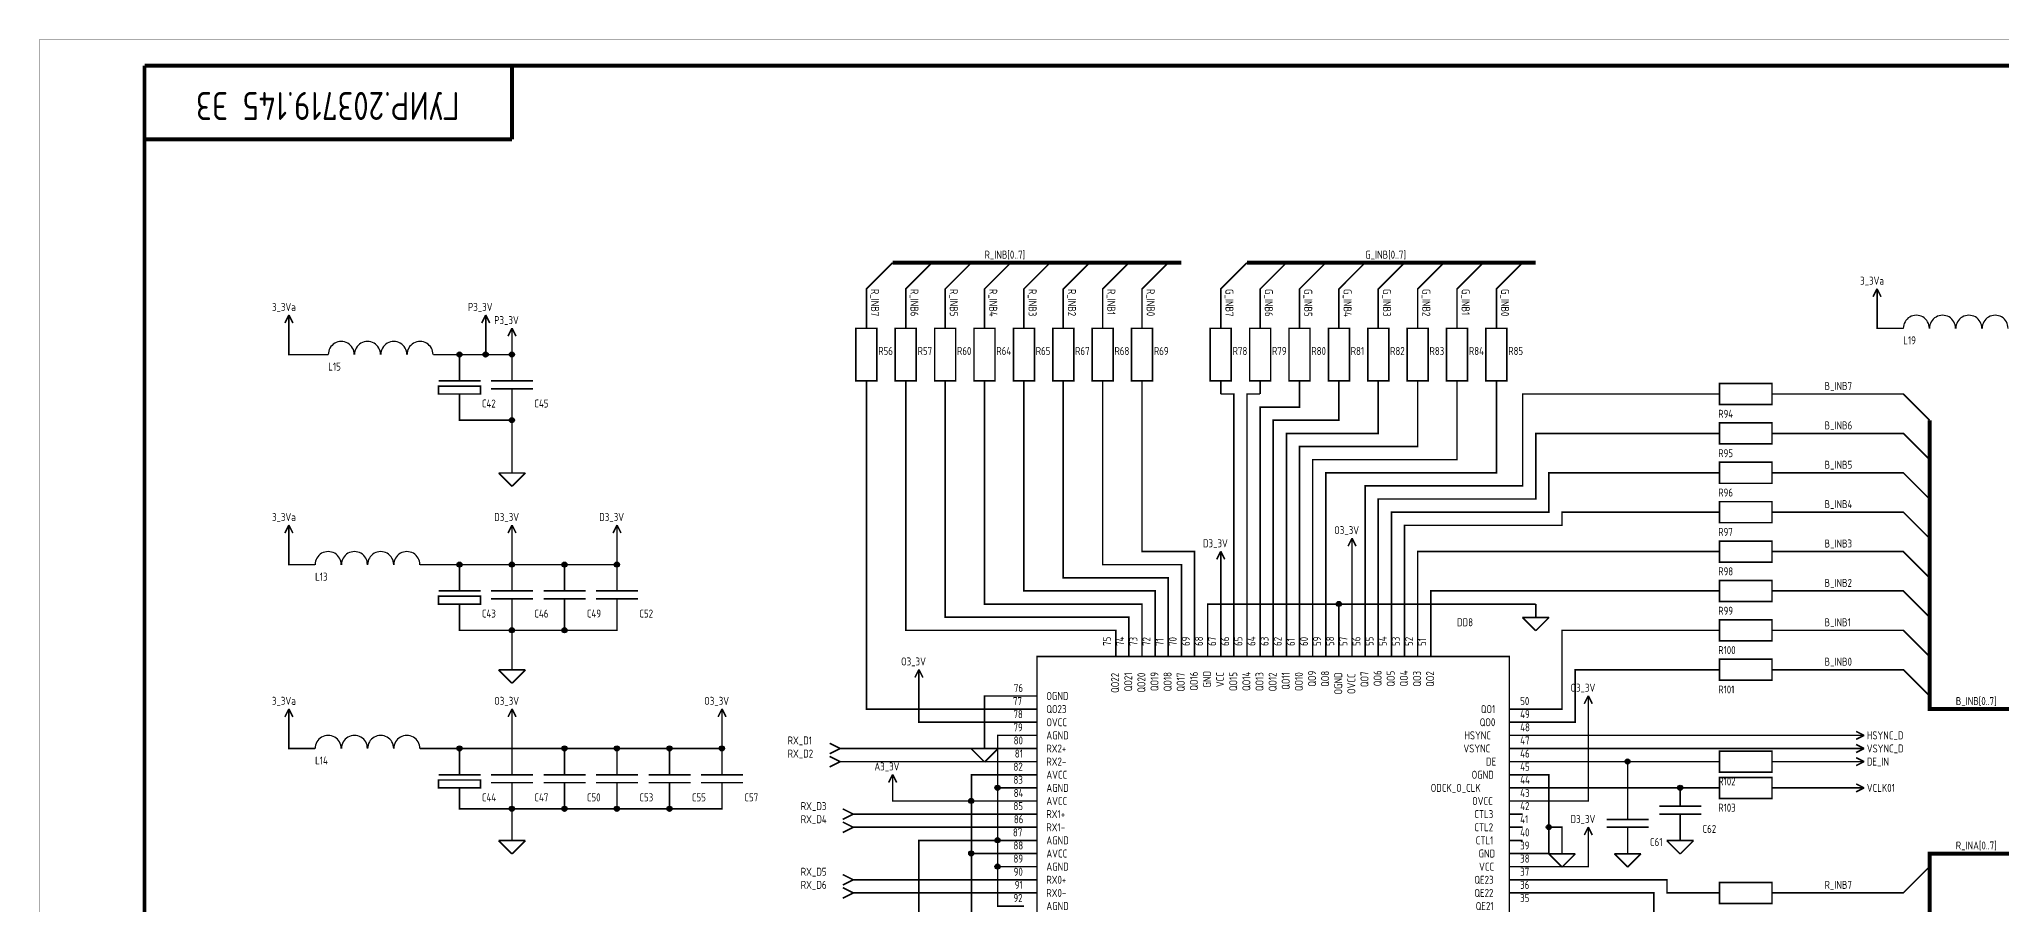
# Model space of a CAD drawing. Header units: millimetres. Extents: x 0 to 594, y 0 to 420.
# Drawn here: x 0 to 373.8, y 255.3 to 420 of the extents above; entities that cross this region are included whole.
import ezdxf

# ---------------------------------------------------------------- set-up
doc = ezdxf.new("R2010")
doc.units = ezdxf.units.MM
doc.layers.add('Sheet', color=7, linetype='Continuous')
doc.styles.get("Standard").update_dxf_attribs({"font": 'gost.TTF', "oblique": 15})

msp = doc.modelspace()

# ---------------------------------------------------------------- linework, layer by layer
at = {"layer": 'Sheet'}
for points, const_width in [([(0, 420), (593.96, 420), (593.96, 0.04), (0, 0.04), (0, 420)], 0.0991), ([(20, 415), (589, 415)], 0.749), ([(20, 415), (20, 5)], 0.749), ([(90, 401), (90, 415)], 0.749), ([(20, 401), (90, 401)], 0.749), ([(157.5, 367.5), (157.5, 372.5), (160, 375), (162.5, 377.5)], 0.3), ([(162.5, 377.5), (217.5, 377.5)], 0.749), ([(165, 367.5), (165, 372.5), (167.5, 375), (170, 377.5)], 0.3), ([(172.5, 367.5), (172.5, 372.5), (175, 375), (177.5, 377.5)], 0.3), ([(180, 367.5), (180, 372.5), (182.5, 375), (185, 377.5)], 0.3), ([(187.5, 367.5), (187.5, 372.5), (190, 375), (192.5, 377.5)], 0.3), ([(195, 367.5), (195, 372.5), (197.5, 375), (200, 377.5)], 0.3), ([(202.5, 367.5), (202.5, 372.5), (205, 375), (207.5, 377.5)], 0.3), ([(210, 367.5), (210, 372.5), (212.5, 375), (215, 377.5)], 0.3), ([(225, 367.5), (225, 372.5), (227.5, 375), (230, 377.5)], 0.3), ([(230, 377.5), (285, 377.5)], 0.749), ([(232.5, 367.5), (232.5, 372.5), (235, 375), (237.5, 377.5)], 0.3), ([(240, 367.5), (240, 372.5), (242.5, 375), (245, 377.5)], 0.3), ([(247.5, 367.5), (247.5, 372.5), (250, 375), (252.5, 377.5)], 0.3), ([(255, 367.5), (255, 372.5), (257.5, 375), (260, 377.5)], 0.3), ([(262.5, 367.5), (262.5, 372.5), (265, 375), (267.5, 377.5)], 0.3), ([(270, 367.5), (270, 372.5), (272.5, 375), (275, 377.5)], 0.3), ([(277.5, 367.5), (277.5, 372.5), (280, 375), (282.5, 377.5)], 0.3), ([(350, 372.54), (349.24, 371.02)], 0.3), ([(350, 372.54), (350.76, 371.02)], 0.3), ([(350, 370), (350, 372.54)], 0.3), ([(352.5, 365), (350, 365), (350, 370)], 0.3), ([(47.5, 367.54), (46.74, 366.02)], 0.3), ([(47.5, 367.54), (48.26, 366.02)], 0.3), ([(47.5, 365), (47.5, 367.54)], 0.3), ([(85, 367.54), (84.24, 366.02)], 0.3), ([(85, 367.54), (85.76, 366.02)], 0.3), ([(85, 365), (85, 367.54)], 0.3), ([(157.5, 365), (157.5, 367.5)], 0.3), ([(165, 365), (165, 367.5)], 0.3), ([(172.5, 365), (172.5, 367.5)], 0.3), ([(180, 365), (180, 367.5)], 0.3), ([(187.5, 365), (187.5, 367.5)], 0.3), ([(195, 365), (195, 367.5)], 0.3), ([(202.5, 365), (202.5, 367.5)], 0.3), ([(210, 365), (210, 367.5)], 0.3), ([(225, 365), (225, 367.5)], 0.3), ([(232.5, 365), (232.5, 367.5)], 0.3), ([(240, 365), (240, 367.5)], 0.3), ([(247.5, 365), (247.5, 367.5)], 0.3), ([(255, 365), (255, 367.5)], 0.3), ([(262.5, 365), (262.5, 367.5)], 0.3), ([(270, 365), (270, 367.5)], 0.3), ([(277.5, 365), (277.5, 367.5)], 0.3), ([(52.5, 360), (47.5, 360), (47.5, 365)], 0.3), ([(85, 365), (85, 360)], 0.3), ([(90, 365.04), (89.24, 363.52)], 0.3), ([(90, 365.04), (90.76, 363.52)], 0.3), ([(90, 362.5), (90, 365.04)], 0.3), ([(90, 360), (90, 362.5)], 0.3), ([(157.5, 355), (155.5, 355), (155.5, 365), (159.5, 365), (159.5, 355), (157.5, 355)], 0.3), ([(165, 355), (163, 355), (163, 365), (167, 365), (167, 355), (165, 355)], 0.3), ([(172.5, 355), (170.5, 355), (170.5, 365), (174.5, 365), (174.5, 355), (172.5, 355)], 0.3), ([(180, 355), (178, 355), (178, 365), (182, 365), (182, 355), (180, 355)], 0.3), ([(187.5, 355), (185.5, 355), (185.5, 365), (189.5, 365), (189.5, 355), (187.5, 355)], 0.3), ([(195, 355), (193, 355), (193, 365), (197, 365), (197, 355), (195, 355)], 0.3), ([(202.5, 355), (200.5, 355), (200.5, 365), (204.5, 365), (204.5, 355), (202.5, 355)], 0.3), ([(210, 355), (208, 355), (208, 365), (212, 365), (212, 355), (210, 355)], 0.3), ([(225, 355), (223, 355), (223, 365), (227, 365), (227, 355), (225, 355)], 0.3), ([(232.5, 355), (230.5, 355), (230.5, 365), (234.5, 365), (234.5, 355), (232.5, 355)], 0.3), ([(240, 355), (238, 355), (238, 365), (242, 365), (242, 355), (240, 355)], 0.3), ([(247.5, 355), (245.5, 355), (245.5, 365), (249.5, 365), (249.5, 355), (247.5, 355)], 0.3), ([(255, 355), (253, 355), (253, 365), (257, 365), (257, 355), (255, 355)], 0.3), ([(262.5, 355), (260.5, 355), (260.5, 365), (264.5, 365), (264.5, 355), (262.5, 355)], 0.3), ([(270, 355), (268, 355), (268, 365), (272, 365), (272, 355), (270, 355)], 0.3), ([(277.5, 355), (275.5, 355), (275.5, 365), (279.5, 365), (279.5, 355), (277.5, 355)], 0.3), ([(355, 365), (352.5, 365)], 0.3), ([(55, 360), (52.5, 360)], 0.3), ([(75, 360), (77.5, 360)], 0.3), ([(80, 357.5), (80, 360), (77.5, 360)], 0.3), ([(90, 357.5), (90, 360), (85, 360), (80, 360)], 0.3), ([(76, 355), (84, 355)], 0.3), ([(80, 355), (80, 357.5)], 0.3), ([(86, 355), (94, 355)], 0.3), ([(90, 355), (90, 357.5)], 0.3), ([(157.5, 355), (157.5, 352.5)], 0.3), ([(165, 355), (165, 352.5)], 0.3), ([(172.5, 355), (172.5, 352.5)], 0.3), ([(180, 355), (180, 352.5)], 0.3), ([(187.5, 355), (187.5, 352.5)], 0.3), ([(195, 355), (195, 352.5)], 0.3), ([(202.5, 355), (202.5, 352.5)], 0.3), ([(210, 355), (210, 352.5)], 0.3), ([(225, 355), (225, 352.5)], 0.3), ([(232.5, 355), (232.5, 352.5)], 0.3), ([(240, 355), (240, 352.5)], 0.3), ([(247.5, 355), (247.5, 352.5)], 0.3), ([(255, 355), (255, 352.5)], 0.3), ([(262.5, 355), (262.5, 352.5)], 0.3), ([(270, 355), (270, 352.5)], 0.3), ([(277.5, 355), (277.5, 352.5)], 0.3), ([(84, 354), (76, 354), (76, 352.5), (84, 352.5), (84, 354)], 0.3), ([(80, 352.5), (80, 351)], 0.3), ([(94, 353.5), (86, 353.5)], 0.3), ([(90, 353.5), (90, 351)], 0.3), ([(187.5, 292.5), (157.5, 292.5), (157.5, 352.5)], 0.3), ([(165, 352.5), (165, 307.5), (205, 307.5), (205, 305)], 0.3), ([(207.5, 305), (207.5, 310), (172.5, 310), (172.5, 352.5)], 0.3), ([(210, 305), (210, 312.5), (180, 312.5), (180, 352.5)], 0.3), ([(212.5, 305), (212.5, 315), (187.5, 315), (187.5, 352.5)], 0.3), ([(215, 305), (215, 317.5), (195, 317.5), (195, 352.5)], 0.3), ([(202.5, 352.5), (202.5, 320), (217.5, 320), (217.5, 305)], 0.3), ([(220, 305), (220, 322.5), (210, 322.5), (210, 352.5)], 0.3), ([(227.5, 305), (227.5, 352.5), (225, 352.5)], 0.3), ([(230, 305), (230, 352.5), (232.5, 352.5)], 0.3), ([(232.5, 305), (232.5, 350), (240, 350), (240, 352.5)], 0.3), ([(235, 305), (235, 347.5), (247.5, 347.5), (247.5, 352.5)], 0.3), ([(255, 352.5), (255, 345), (237.5, 345), (237.5, 305)], 0.3), ([(240, 305), (240, 342.5), (262.5, 342.5), (262.5, 352.5)], 0.3), ([(242.5, 305), (242.5, 340), (270, 340), (270, 352.5)], 0.3), ([(245, 305), (245, 337.5), (277.5, 337.5), (277.5, 352.5)], 0.3), ([(252.5, 305), (252.5, 335), (282.5, 335), (282.5, 352.5), (317.5, 352.5)], 0.3), ([(320, 352.5), (317.5, 352.5)], 0.3), ([(320, 352.5), (320, 354.5), (330, 354.5), (330, 350.5), (320, 350.5), (320, 352.5)], 0.3), ([(330, 352.5), (332.5, 352.5)], 0.3), ([(332.5, 352.5), (355, 352.5), (360, 347.5)], 0.3), ([(80, 351), (80, 347.5), (90, 347.5)], 0.3), ([(90, 340), (90, 347.5), (90, 351)], 0.3), ([(360, 347.5), (360, 292.5), (377.5, 292.5)], 0.749), ([(255, 305), (255, 332.5), (285, 332.5), (285, 345), (317.5, 345)], 0.3), ([(320, 345), (317.5, 345)], 0.3), ([(320, 345), (320, 347), (330, 347), (330, 343), (320, 343), (320, 345)], 0.3), ([(330, 345), (332.5, 345)], 0.3), ([(332.5, 345), (355, 345), (360, 340)], 0.3), ([(87.46, 337.46), (92.54, 337.46)], 0.3), ([(87.46, 337.46), (90, 334.92)], 0.3), ([(90, 340), (90, 337.46)], 0.3), ([(92.54, 337.46), (90, 334.92)], 0.3), ([(257.5, 305), (257.5, 330), (287.5, 330), (287.5, 337.5), (317.5, 337.5)], 0.3), ([(320, 337.5), (317.5, 337.5)], 0.3), ([(320, 337.5), (320, 339.5), (330, 339.5), (330, 335.5), (320, 335.5), (320, 337.5)], 0.3), ([(330, 337.5), (332.5, 337.5)], 0.3), ([(332.5, 337.5), (355, 337.5), (360, 332.5)], 0.3), ([(260, 305), (260, 327.5), (290, 327.5), (290, 330), (317.5, 330)], 0.3), ([(320, 330), (317.5, 330)], 0.3), ([(320, 330), (320, 332), (330, 332), (330, 328), (320, 328), (320, 330)], 0.3), ([(330, 330), (332.5, 330)], 0.3), ([(332.5, 330), (355, 330), (360, 325)], 0.3), ([(47.5, 327.54), (46.74, 326.02)], 0.3), ([(47.5, 327.54), (48.26, 326.02)], 0.3), ([(47.5, 325), (47.5, 327.54)], 0.3), ([(90, 327.54), (89.24, 326.02)], 0.3), ([(90, 327.54), (90.76, 326.02)], 0.3), ([(90, 325), (90, 327.54)], 0.3), ([(110, 327.54), (109.24, 326.02)], 0.3), ([(110, 327.54), (110.76, 326.02)], 0.3), ([(110, 325), (110, 327.54)], 0.3), ([(50, 320), (47.5, 320), (47.5, 325)], 0.3), ([(90, 320), (90, 325)], 0.3), ([(110, 325), (110, 320)], 0.3), ([(225, 322.54), (224.24, 321.02)], 0.3), ([(225, 322.54), (225.76, 321.02)], 0.3), ([(225, 320), (225, 322.54)], 0.3), ([(250, 325.04), (249.24, 323.52)], 0.3), ([(250, 325.04), (250.76, 323.52)], 0.3), ([(250, 322.5), (250, 325.04)], 0.3), ([(250, 322.5), (250, 305), (250, 305)], 0.3), ([(262.5, 305), (262.5, 322.5), (317.5, 322.5)], 0.3), ([(320, 322.5), (317.5, 322.5)], 0.3), ([(320, 322.5), (320, 324.5), (330, 324.5), (330, 320.5), (320, 320.5), (320, 322.5)], 0.3), ([(330, 322.5), (332.5, 322.5)], 0.3), ([(332.5, 322.5), (355, 322.5), (360, 317.5)], 0.3), ([(52.5, 320), (50, 320)], 0.3), ([(72.5, 320), (75, 320)], 0.3), ([(110, 317.5), (110, 320), (100, 320), (90, 320), (80, 320), (75, 320)], 0.3), ([(80, 317.5), (80, 320)], 0.3), ([(90, 317.5), (90, 320)], 0.3), ([(100, 317.5), (100, 320)], 0.3), ([(225, 320), (225, 315), (225, 305)], 0.3), ([(76, 315), (84, 315)], 0.3), ([(84, 314), (76, 314), (76, 312.5), (84, 312.5), (84, 314)], 0.3), ([(80, 315), (80, 317.5)], 0.3), ([(86, 315), (94, 315)], 0.3), ([(90, 315), (90, 317.5)], 0.3), ([(96, 315), (104, 315)], 0.3), ([(100, 315), (100, 317.5)], 0.3), ([(106, 315), (114, 315)], 0.3), ([(110, 315), (110, 317.5)], 0.3), ([(265, 305), (265, 315), (317.5, 315)], 0.3), ([(320, 315), (317.5, 315)], 0.3), ([(320, 315), (320, 317), (330, 317), (330, 313), (320, 313), (320, 315)], 0.3), ([(330, 315), (332.5, 315)], 0.3), ([(332.5, 315), (355, 315), (360, 310)], 0.3), ([(80, 312.5), (80, 311)], 0.3), ([(80, 311), (80, 307.5), (90, 307.5)], 0.3), ([(94, 313.5), (86, 313.5)], 0.3), ([(90, 313.5), (90, 311)], 0.3), ([(90, 311), (90, 307.5)], 0.3), ([(104, 313.5), (96, 313.5)], 0.3), ([(100, 313.5), (100, 311)], 0.3), ([(100, 311), (100, 307.5)], 0.3), ([(100, 307.5), (110, 307.5), (110, 311)], 0.3), ([(114, 313.5), (106, 313.5)], 0.3), ([(110, 313.5), (110, 311)], 0.3), ([(222.5, 305), (222.5, 312.5), (247.5, 312.5)], 0.3), ([(247.5, 305), (247.5, 312.5), (285, 312.5)], 0.3), ([(285, 312.5), (285, 309.96)], 0.3), ([(90, 307.5), (100, 307.5)], 0.3), ([(90, 302.5), (90, 307.5)], 0.3), ([(282.46, 309.96), (287.54, 309.96)], 0.3), ([(282.46, 309.96), (285, 307.42)], 0.3), ([(282.5, 292.5), (290, 292.5), (290, 307.5), (317.5, 307.5)], 0.3), ([(287.54, 309.96), (285, 307.42)], 0.3), ([(320, 307.5), (317.5, 307.5)], 0.3), ([(320, 307.5), (320, 309.5), (330, 309.5), (330, 305.5), (320, 305.5), (320, 307.5)], 0.3), ([(330, 307.5), (332.5, 307.5)], 0.3), ([(332.5, 307.5), (355, 307.5), (360, 302.5)], 0.3), ([(205, 302.5), (205, 305)], 0.3), ([(207.5, 302.5), (207.5, 305)], 0.3), ([(210, 302.5), (210, 305)], 0.3), ([(212.5, 302.5), (212.5, 305)], 0.3), ([(215, 302.5), (215, 305)], 0.3), ([(217.5, 302.5), (217.5, 305)], 0.3), ([(220, 302.5), (220, 305)], 0.3), ([(222.5, 302.5), (222.5, 305)], 0.3), ([(225, 302.5), (225, 305)], 0.3), ([(227.5, 302.5), (227.5, 305)], 0.3), ([(230, 302.5), (230, 305)], 0.3), ([(232.5, 302.5), (232.5, 305)], 0.3), ([(235, 302.5), (235, 305)], 0.3), ([(237.5, 302.5), (237.5, 305)], 0.3), ([(240, 302.5), (240, 305)], 0.3), ([(242.5, 302.5), (242.5, 305)], 0.3), ([(245, 302.5), (245, 305)], 0.3), ([(247.5, 302.5), (247.5, 305)], 0.3), ([(250, 302.5), (250, 305)], 0.3), ([(252.5, 302.5), (252.5, 305)], 0.3), ([(255, 302.5), (255, 305)], 0.3), ([(257.5, 302.5), (257.5, 305)], 0.3), ([(260, 302.5), (260, 305)], 0.3), ([(262.5, 302.5), (262.5, 305)], 0.3), ([(265, 302.5), (265, 305)], 0.3), ([(87.46, 299.96), (92.54, 299.96)], 0.3), ([(87.46, 299.96), (90, 297.42)], 0.3), ([(90, 302.5), (90, 299.96)], 0.3), ([(92.54, 299.96), (90, 297.42)], 0.3), ([(167.5, 300.04), (166.74, 298.52)], 0.3), ([(167.5, 300.04), (168.26, 298.52)], 0.3), ([(167.5, 297.5), (167.5, 300.04)], 0.3), ([(190, 302.5), (279.96, 302.5), (279.96, 220.04), (190, 220.04), (190, 302.5)], 0.3), ([(282.5, 290), (292.5, 290), (292.5, 300), (317.5, 300)], 0.3), ([(320, 300), (317.5, 300)], 0.3), ([(320, 300), (320, 302), (330, 302), (330, 298), (320, 298), (320, 300)], 0.3), ([(330, 300), (332.5, 300)], 0.3), ([(332.5, 300), (355, 300), (360, 295)], 0.3), ([(187.5, 290), (167.5, 290), (167.5, 297.5)], 0.3), ([(47.5, 292.54), (46.74, 291.02)], 0.3), ([(47.5, 292.54), (48.26, 291.02)], 0.3), ([(47.5, 290), (47.5, 292.54)], 0.3), ([(90, 292.54), (89.24, 291.02)], 0.3), ([(90, 292.54), (90.76, 291.02)], 0.3), ([(90, 290), (90, 292.54)], 0.3), ([(130, 292.54), (129.24, 291.02)], 0.3), ([(130, 292.54), (130.76, 291.02)], 0.3), ([(130, 290), (130, 292.54)], 0.3), ([(180, 287.5), (180, 295), (187.5, 295)], 0.3), ([(190, 295), (187.5, 295)], 0.3), ([(190, 292.5), (187.5, 292.5)], 0.3), ([(280, 292.5), (282.5, 292.5)], 0.3), ([(282.5, 275), (295, 275), (295, 292.5)], 0.3), ([(295, 295.04), (294.24, 293.52)], 0.3), ([(295, 295.04), (295.76, 293.52)], 0.3), ([(295, 292.5), (295, 295.04)], 0.3), ([(50, 285), (47.5, 285), (47.5, 290)], 0.3), ([(90, 290), (90, 282.5)], 0.3), ([(130, 290), (130, 285)], 0.3), ([(190, 290), (187.5, 290)], 0.3), ([(280, 290), (282.5, 290)], 0.3), ([(347.54, 287.5), (346.02, 288.26)], 0.3), ([(52.5, 285), (50, 285)], 0.3), ([(72.5, 285), (75, 285)], 0.3), ([(130, 282.5), (130, 285), (120, 285), (110, 285), (100, 285), (80, 285), (75, 285)], 0.3), ([(80, 285), (80, 282.5)], 0.3), ([(100, 285), (100, 282.5)], 0.3), ([(110, 285), (110, 282.5)], 0.3), ([(120, 285), (120, 282.5)], 0.3), ([(152.5, 285), (150.5, 286)], 0.3), ([(152.5, 285), (150.5, 284)], 0.3), ([(158, 285), (152.5, 285)], 0.3), ([(157.5, 285), (160, 285)], 0.3), ([(187.5, 285), (165, 285), (160, 285)], 0.3), ([(177.46, 284.96), (182.54, 284.96)], 0.3), ([(177.46, 284.96), (180, 282.42)], 0.3), ([(180, 287.5), (180, 284.96)], 0.3), ([(182.54, 284.96), (180, 282.42)], 0.3), ([(187.5, 277.5), (182.5, 277.5), (182.5, 287.5), (187.5, 287.5)], 0.3), ([(190, 287.5), (187.5, 287.5)], 0.3), ([(190, 285), (187.5, 285)], 0.3), ([(280, 287.5), (282.5, 287.5)], 0.3), ([(280, 285), (282.5, 285)], 0.3), ([(282.5, 287.5), (342.5, 287.5), (345, 287.5)], 0.3), ([(345, 285), (282.5, 285), (282.5, 285)], 0.3), ([(320, 282.5), (320, 284.5), (330, 284.5), (330, 280.5), (320, 280.5), (320, 282.5)], 0.3), ([(345, 287.5), (347.54, 287.5)], 0.3), ([(345, 285), (347.54, 285)], 0.3), ([(347.54, 287.5), (346.02, 286.74)], 0.3), ([(347.54, 285), (346.02, 285.76)], 0.3), ([(347.54, 285), (346.02, 284.24)], 0.3), ([(80, 280), (80, 282.5)], 0.3), ([(90, 280), (90, 282.5)], 0.3), ([(100, 280), (100, 282.5)], 0.3), ([(110, 280), (110, 282.5)], 0.3), ([(120, 280), (120, 282.5)], 0.3), ([(130, 280), (130, 282.5)], 0.3), ([(152.5, 282.5), (150.5, 283.5)], 0.3), ([(152.5, 282.5), (150.5, 281.5)], 0.3), ([(158, 282.5), (152.5, 282.5)], 0.3), ([(157.5, 282.5), (160, 282.5)], 0.3), ([(187.5, 282.5), (165, 282.5), (160, 282.5)], 0.3), ([(190, 282.5), (187.5, 282.5)], 0.3), ([(280, 282.5), (282.5, 282.5)], 0.3), ([(282.5, 282.5), (302.5, 282.5), (317.5, 282.5), (317.5, 282.5)], 0.3), ([(302.5, 274), (302.5, 282.5)], 0.3), ([(320, 282.5), (317.5, 282.5)], 0.3), ([(330, 282.5), (332.5, 282.5)], 0.3), ([(332.5, 282.5), (345, 282.5)], 0.3), ([(345, 282.5), (347.54, 282.5)], 0.3), ([(347.54, 282.5), (346.02, 283.26)], 0.3), ([(347.54, 282.5), (346.02, 281.74)], 0.3), ([(76, 280), (84, 280)], 0.3), ([(84, 279), (76, 279), (76, 277.5), (84, 277.5), (84, 279)], 0.3), ([(80, 277.5), (80, 276)], 0.3), ([(86, 280), (94, 280)], 0.3), ([(94, 278.5), (86, 278.5)], 0.3), ([(90, 278.5), (90, 276)], 0.3), ([(96, 280), (104, 280)], 0.3), ([(104, 278.5), (96, 278.5)], 0.3), ([(100, 278.5), (100, 276)], 0.3), ([(106, 280), (114, 280)], 0.3), ([(114, 278.5), (106, 278.5)], 0.3), ([(110, 278.5), (110, 276)], 0.3), ([(116, 280), (124, 280)], 0.3), ([(124, 278.5), (116, 278.5)], 0.3), ([(120, 278.5), (120, 276)], 0.3), ([(126, 280), (134, 280)], 0.3), ([(134, 278.5), (126, 278.5)], 0.3), ([(130, 278.5), (130, 276)], 0.3), ([(162.5, 280.04), (161.74, 278.52)], 0.3), ([(162.5, 280.04), (163.26, 278.52)], 0.3), ([(162.5, 277.5), (162.5, 280.04)], 0.3), ([(187.5, 280), (177.5, 280), (177.5, 275), (162.5, 275), (162.5, 277.5)], 0.3), ([(182.5, 267.5), (182.5, 277.5)], 0.3), ([(190, 280), (187.5, 280)], 0.3), ([(190, 277.5), (187.5, 277.5)], 0.3), ([(280, 280), (282.5, 280)], 0.3), ([(280, 277.5), (282.5, 277.5)], 0.3), ([(282.5, 280), (287.5, 280), (287.5, 270), (287.5, 265), (282.5, 265)], 0.3), ([(282.5, 277.5), (310, 277.5), (312.5, 277.5), (312.5, 276.5)], 0.3), ([(312.5, 277.5), (317.5, 277.5)], 0.3), ([(312.5, 274), (312.5, 276.5)], 0.3), ([(320, 277.5), (317.5, 277.5)], 0.3), ([(320, 277.5), (320, 279.5), (330, 279.5), (330, 275.5), (320, 275.5), (320, 277.5)], 0.3), ([(330, 277.5), (332.5, 277.5)], 0.3), ([(332.5, 277.5), (345, 277.5)], 0.3), ([(345, 277.5), (347.54, 277.5)], 0.3), ([(347.54, 277.5), (346.02, 278.26)], 0.3), ([(347.54, 277.5), (346.02, 276.74)], 0.3), ([(80, 276), (80, 273.5), (90, 273.5)], 0.3), ([(90, 273.5), (90, 276)], 0.3), ([(90, 270), (90, 273.5), (100, 273.5), (110, 273.5), (120, 273.5), (130, 273.5), (130, 276)], 0.3), ([(100, 273.5), (100, 276)], 0.3), ([(110, 273.5), (110, 276)], 0.3), ([(120, 273.5), (120, 276)], 0.3), ([(155, 272.5), (153, 273.5)], 0.3), ([(187.5, 265), (177.5, 265), (177.5, 275)], 0.3), ([(187.5, 275), (177.5, 275), (177.5, 275)], 0.3), ([(190, 275), (187.5, 275)], 0.3), ([(280, 275), (282.5, 275)], 0.3), ([(302.5, 271.5), (302.5, 274)], 0.3), ([(308.5, 274), (316.5, 274)], 0.3), ([(90, 270), (90, 267.46)], 0.3), ([(155, 272.5), (153, 271.5)], 0.3), ([(155, 270), (153, 271)], 0.3), ([(155, 270), (153, 269)], 0.3), ([(160.5, 272.5), (155, 272.5)], 0.3), ([(160.5, 270), (155, 270)], 0.3), ([(160, 272.5), (162.5, 272.5)], 0.3), ([(160, 270), (162.5, 270)], 0.3), ([(187.5, 272.5), (170, 272.5), (162.5, 272.5)], 0.3), ([(162.5, 270), (170, 270), (187.5, 270)], 0.3), ([(190, 272.5), (187.5, 272.5)], 0.3), ([(190, 270), (187.5, 270)], 0.3), ([(280, 272.5), (282.5, 272.5)], 0.3), ([(280, 270), (282.5, 270)], 0.3), ([(290, 267.5), (290, 270), (287.5, 270)], 0.3), ([(295, 270.04), (294.24, 268.52)], 0.3), ([(295, 270.04), (295.76, 268.52)], 0.3), ([(295, 267.5), (295, 270.04)], 0.3), ([(298.5, 271.5), (306.5, 271.5)], 0.3), ([(306.5, 270), (298.5, 270)], 0.3), ([(302.5, 270), (302.5, 267.5)], 0.3), ([(316.5, 272.5), (308.5, 272.5)], 0.3), ([(312.5, 272.5), (312.5, 270)], 0.3), ([(312.5, 270), (312.5, 267.46)], 0.3), ([(87.46, 267.46), (92.54, 267.46)], 0.3), ([(87.46, 267.46), (90, 264.92)], 0.3), ([(92.54, 267.46), (90, 264.92)], 0.3), ([(167.5, 247.5), (167.5, 267.5), (182.5, 267.5)], 0.3), ([(187.5, 262.5), (182.5, 262.5), (182.5, 267.5)], 0.3), ([(187.5, 267.5), (182.5, 267.5), (182.5, 267.5)], 0.3), ([(190, 267.5), (187.5, 267.5)], 0.3), ([(280, 267.5), (282.5, 267.5)], 0.3), ([(282.5, 262.5), (282.5, 262.5), (295, 262.5), (295, 267.5)], 0.3), ([(290, 267.5), (290, 264.96)], 0.3), ([(302.5, 267.5), (302.5, 264.96)], 0.3), ([(309.96, 267.46), (315.04, 267.46)], 0.3), ([(309.96, 267.46), (312.5, 264.92)], 0.3), ([(315.04, 267.46), (312.5, 264.92)], 0.3), ([(187.5, 247.5), (177.5, 247.5), (177.5, 265)], 0.3), ([(182.5, 262.5), (182.5, 255), (187.5, 255)], 0.3), ([(190, 265), (187.5, 265)], 0.3), ([(190, 262.5), (187.5, 262.5)], 0.3), ([(280, 265), (282.5, 265)], 0.3), ([(280, 262.5), (282.5, 262.5)], 0.3), ([(287.46, 264.96), (292.54, 264.96)], 0.3), ([(287.46, 264.96), (290, 262.42)], 0.3), ([(292.54, 264.96), (290, 262.42)], 0.3), ([(299.96, 264.96), (305.04, 264.96)], 0.3), ([(299.96, 264.96), (302.5, 262.42)], 0.3), ([(305.04, 264.96), (302.5, 262.42)], 0.3), ([(332.5, 257.5), (355, 257.5), (357.5, 260), (360, 262.5)], 0.3), ([(360, 210), (360, 265), (377.5, 265)], 0.749), ([(155, 260), (153, 261)], 0.3), ([(155, 260), (153, 259)], 0.3), ([(155, 257.5), (153, 258.5)], 0.3), ([(160.5, 260), (155, 260)], 0.3), ([(160, 260), (162.5, 260)], 0.3), ([(187.5, 260), (165, 260), (162.5, 260)], 0.3), ([(190, 260), (187.5, 260)], 0.3), ([(280, 260), (282.5, 260)], 0.3), ([(282.5, 260), (310, 260), (310, 257.5), (317.5, 257.5)], 0.3), ([(320, 257.5), (320, 259.5), (330, 259.5), (330, 255.5), (320, 255.5), (320, 257.5)], 0.3), ([(155, 257.5), (153, 256.5)], 0.3), ([(160.5, 257.5), (155, 257.5)], 0.3), ([(160, 257.5), (162.5, 257.5)], 0.3), ([(162.5, 257.5), (165, 257.5), (187.5, 257.5)], 0.3), ([(190, 257.5), (187.5, 257.5)], 0.3), ([(280, 257.5), (282.5, 257.5)], 0.3), ([(282.5, 257.5), (307.5, 257.5), (307.5, 250), (317.5, 250)], 0.3), ([(320, 257.5), (317.5, 257.5)], 0.3), ([(330, 257.5), (332.5, 257.5)], 0.3)]:
    msp.add_lwpolyline(points, dxfattribs=dict(at, const_width=const_width))
at = {"layer": 'Sheet', "const_width": 0.508}
for points in [[(79.75, 360, 1), (80.25, 360, 1)], [(84.75, 360, 1), (85.25, 360, 1)], [(89.75, 360, 1), (90.25, 360, 1)], [(89.75, 347.5, 1), (90.25, 347.5, 1)], [(79.75, 320, 1), (80.25, 320, 1)], [(89.75, 320, 1), (90.25, 320, 1)], [(99.75, 320, 1), (100.25, 320, 1)], [(109.75, 320, 1), (110.25, 320, 1)], [(247.25, 312.5, 1), (247.75, 312.5, 1)], [(89.75, 307.5, 1), (90.25, 307.5, 1)], [(99.75, 307.5, 1), (100.25, 307.5, 1)], [(79.75, 285, 1), (80.25, 285, 1)], [(99.75, 285, 1), (100.25, 285, 1)], [(109.75, 285, 1), (110.25, 285, 1)], [(119.75, 285, 1), (120.25, 285, 1)], [(129.75, 285, 1), (130.25, 285, 1)], [(302.25, 282.5, 1), (302.75, 282.5, 1)], [(182.25, 277.5, 1), (182.75, 277.5, 1)], [(312.25, 277.5, 1), (312.75, 277.5, 1)], [(89.75, 273.5, 1), (90.25, 273.5, 1)], [(99.75, 273.5, 1), (100.25, 273.5, 1)], [(109.75, 273.5, 1), (110.25, 273.5, 1)], [(119.75, 273.5, 1), (120.25, 273.5, 1)], [(177.25, 275, 1), (177.75, 275, 1)], [(177.25, 275, 1), (177.75, 275, 1)], [(287.25, 270, 1), (287.75, 270, 1)], [(177.25, 265, 1), (177.75, 265, 1)], [(182.25, 267.5, 1), (182.75, 267.5, 1)], [(182.25, 267.5, 1), (182.75, 267.5, 1)], [(182.25, 262.5, 1), (182.75, 262.5, 1)]]:
    msp.add_lwpolyline(points, format="xyb", close=True, dxfattribs=at)
at = {"layer": 'Sheet'}
for centre, radius in [((79.98, 320.02), 0.486), ((79.98, 320.02), 0.486), ((79.98, 320.02), 0.486), ((79.98, 320.02), 0.486), ((99.98, 320.02), 0.486), ((99.98, 320.02), 0.486), ((99.98, 320.02), 0.486), ((99.98, 320.02), 0.486), ((109.98, 320.02), 0.486), ((109.98, 320.02), 0.486), ((109.98, 320.02), 0.486), ((109.98, 320.02), 0.486), ((119.98, 285.02), 0.488), ((119.98, 285.02), 0.488), ((119.98, 285.02), 0.488), ((119.98, 285.02), 0.488), ((129.98, 285.02), 0.488), ((129.98, 285.02), 0.488), ((129.98, 285.02), 0.488), ((129.98, 285.02), 0.488)]:
    msp.add_circle(centre, radius, dxfattribs=at)
for centre, start, end in [((357.48, 365.02), 359.5039, 180.5048), ((362.48, 365.02), 359.5039, 180.5048), ((367.48, 365.02), 359.5039, 180.5047), ((372.48, 365.02), 359.5039, 180.5047), ((57.48, 360.02), 359.5052, 180.5031), ((62.48, 360.02), 359.5052, 180.5031), ((67.48, 360.02), 359.5052, 180.5031), ((72.48, 360.02), 359.5051, 180.5031), ((54.98, 320.02), 359.5168, 180.4916), ((59.98, 320.02), 359.5168, 180.4916), ((64.98, 320.02), 359.5168, 180.4915), ((69.98, 320.02), 359.5168, 180.4915), ((54.98, 285.02), 359.527, 180.4812), ((59.98, 285.02), 359.527, 180.4812), ((64.98, 285.02), 359.5269, 180.4812), ((69.98, 285.02), 359.5269, 180.4812)]:
    msp.add_arc(centre, 2.48, start, end, dxfattribs=at)
for centre, major_axis, ratio in [((79.98, 360.02), (0.486, 0), 0.999995), ((79.98, 360.02), (0.486, 0), 0.999995), ((79.98, 360.02), (0.486, 0), 0.999995), ((79.98, 360.02), (0.486, 0), 0.999995), ((84.98, 360.02), (0.488, 0), 0.997276), ((84.98, 360.02), (0.488, 0), 0.997276), ((84.98, 360.02), (0.488, 0), 0.997276), ((84.98, 360.02), (0.488, 0), 0.997276), ((89.98, 360.02), (0.486, 0), 0.999984), ((89.98, 360.02), (0.486, 0), 0.999984), ((89.98, 360.02), (0.486, 0), 0.999984), ((89.98, 360.02), (0.486, 0), 0.999984), ((89.98, 347.52), (0, 0.488), 0.997302), ((89.98, 347.52), (0, 0.488), 0.997302), ((89.98, 347.52), (0, 0.488), 0.997302), ((89.98, 347.52), (0, 0.488), 0.997302), ((89.98, 320.02), (0.486, 0), 0.99999), ((89.98, 320.02), (0.486, 0), 0.99999), ((89.98, 320.02), (0.486, 0), 0.99999), ((89.98, 320.02), (0.486, 0), 0.99999), ((89.98, 320.02), (0.486, 0), 0.99999), ((89.98, 320.02), (0.486, 0), 0.99999), ((247.48, 312.52), (0.486, 0), 0.99999), ((247.48, 312.52), (0.486, 0), 0.99999), ((247.48, 312.52), (0.486, 0), 0.99999), ((247.48, 312.52), (0.486, 0), 0.99999), ((89.98, 307.52), (0.486, 0), 0.999979), ((89.98, 307.52), (0.486, 0), 0.999979), ((89.98, 307.52), (0.486, 0), 0.999979), ((89.98, 307.52), (0.486, 0), 0.999979), ((89.98, 307.52), (0.486, 0), 0.999979), ((89.98, 307.52), (0.486, 0), 0.999979), ((89.98, 307.52), (0.486, 0), 0.999979), ((89.98, 307.52), (0.486, 0), 0.999979), ((99.98, 307.52), (0.486, 0), 0.99999), ((99.98, 307.52), (0.486, 0), 0.99999), ((99.98, 307.52), (0.486, 0), 0.99999), ((99.98, 307.52), (0.486, 0), 0.99999), ((99.98, 307.52), (0.486, 0), 0.99999), ((99.98, 307.52), (0.486, 0), 0.99999), ((79.98, 285.02), (0, 0.488), 0.997281), ((79.98, 285.02), (0, 0.488), 0.997281), ((79.98, 285.02), (0, 0.488), 0.997281), ((79.98, 285.02), (0, 0.488), 0.997281), ((99.98, 285.02), (0, 0.488), 0.997281), ((99.98, 285.02), (0, 0.488), 0.997281), ((99.98, 285.02), (0, 0.488), 0.997281), ((99.98, 285.02), (0, 0.488), 0.997281), ((109.98, 285.02), (0, 0.488), 0.997281), ((109.98, 285.02), (0, 0.488), 0.997281), ((109.98, 285.02), (0, 0.488), 0.997281), ((109.98, 285.02), (0, 0.488), 0.997281), ((302.48, 282.52), (0.488, 0), 0.997271), ((302.48, 282.52), (0.488, 0), 0.997271), ((302.48, 282.52), (0.488, 0), 0.997271), ((302.48, 282.52), (0.488, 0), 0.997271), ((182.48, 277.52), (0.488, 0), 0.997292), ((182.48, 277.52), (0.488, 0), 0.997292), ((182.48, 277.52), (0.488, 0), 0.997292), ((182.48, 277.52), (0.488, 0), 0.997292), ((312.48, 277.52), (0.488, 0), 0.997271), ((312.48, 277.52), (0.488, 0), 0.997271), ((312.48, 277.52), (0.488, 0), 0.997271), ((312.48, 277.52), (0.488, 0), 0.997271), ((89.98, 273.52), (0.486, 0), 0.999979), ((89.98, 273.52), (0.486, 0), 0.999979), ((89.98, 273.52), (0.486, 0), 0.999979), ((89.98, 273.52), (0.486, 0), 0.999979), ((89.98, 273.52), (0.486, 0), 0.999979), ((89.98, 273.52), (0.486, 0), 0.999979), ((99.98, 273.52), (0.486, 0), 0.99999), ((99.98, 273.52), (0.486, 0), 0.99999), ((99.98, 273.52), (0.486, 0), 0.99999), ((99.98, 273.52), (0.486, 0), 0.99999), ((109.98, 273.52), (0.486, 0), 0.99999), ((109.98, 273.52), (0.486, 0), 0.99999), ((109.98, 273.52), (0.486, 0), 0.99999), ((109.98, 273.52), (0.486, 0), 0.99999), ((119.98, 273.52), (0.488, 0), 0.997271), ((119.98, 273.52), (0.488, 0), 0.997271), ((119.98, 273.52), (0.488, 0), 0.997271), ((119.98, 273.52), (0.488, 0), 0.997271), ((177.48, 275.02), (0, 0.488), 0.997292), ((177.48, 275.02), (0, 0.488), 0.997292), ((177.48, 275.02), (0, 0.488), 0.997292), ((177.48, 275.02), (0.486, 0), 0.99999), ((177.48, 275.02), (0, 0.488), 0.997292), ((177.48, 275.02), (0.486, 0), 0.99999), ((177.48, 275.02), (0.486, 0), 0.99999), ((177.48, 275.02), (0.486, 0), 0.99999), ((287.48, 270.02), (0.486, 0), 0.99999), ((287.48, 270.02), (0.486, 0), 0.99999), ((287.48, 270.02), (0.486, 0), 0.99999), ((287.48, 270.02), (0.486, 0), 0.99999), ((177.48, 265.02), (0, 0.488), 0.997281), ((177.48, 265.02), (0, 0.488), 0.997281), ((177.48, 265.02), (0, 0.488), 0.997281), ((177.48, 265.02), (0, 0.488), 0.997281), ((182.48, 267.52), (0.488, 0), 0.997292), ((182.48, 267.52), (0.488, 0), 0.997292), ((182.48, 267.52), (0.488, 0), 0.997292), ((182.48, 267.52), (0.488, 0), 0.997292), ((182.48, 267.52), (0.488, 0), 0.997292), ((182.48, 267.52), (0.488, 0), 0.997292), ((182.48, 267.52), (0.488, 0), 0.997292), ((182.48, 267.52), (0.488, 0), 0.997292), ((182.48, 267.52), (0.488, 0), 0.997292), ((182.48, 267.52), (0.488, 0), 0.997292), ((182.48, 262.52), (0, 0.488), 0.99999), ((182.48, 262.52), (0, 0.488), 0.99999), ((182.48, 262.52), (0, 0.488), 0.99999), ((182.48, 262.52), (0, 0.488), 0.99999)]:
    msp.add_ellipse(centre, major_axis=major_axis, ratio=ratio, dxfattribs=at)

# ---------------------------------------------------------------- texts
for s, height, rotation, p in [('ГУИР.203719.145 Э3', 5.334, 180, (80.02, 410.02)), ('R_INB7', 1.524, 270, (158.39, 372.5)), ('R_INB6', 1.524, 270, (165.89, 372.5)), ('R_INB5', 1.524, 270, (173.39, 372.5)), ('R_INB4', 1.524, 270, (180.89, 372.5)), ('R_INB3', 1.524, 270, (188.39, 372.5)), ('R_INB2', 1.524, 270, (195.89, 372.5)), ('R_INB1', 1.524, 270, (203.39, 372.5)), ('R_INB0', 1.524, 270, (210.89, 372.5)), ('G_INB7', 1.524, 270, (225.89, 372.5)), ('G_INB6', 1.524, 270, (233.39, 372.5)), ('G_INB5', 1.524, 270, (240.89, 372.5)), ('G_INB4', 1.524, 270, (248.39, 372.5)), ('G_INB3', 1.524, 270, (255.89, 372.5)), ('G_INB2', 1.524, 270, (263.39, 372.5)), ('G_INB1', 1.524, 270, (270.89, 372.5)), ('G_INB0', 1.524, 270, (278.39, 372.5)), ('75', 1.524, 90, (204.1, 304.53)), ('74', 1.524, 90, (206.6, 304.53)), ('73', 1.524, 90, (209.1, 304.53)), ('72', 1.524, 90, (211.6, 304.53)), ('71', 1.524, 90, (214.1, 304.53)), ('70', 1.524, 90, (216.6, 304.53)), ('69', 1.524, 90, (219.1, 304.53)), ('68', 1.524, 90, (221.6, 304.53)), ('67', 1.524, 90, (224.1, 304.53)), ('66', 1.524, 90, (226.6, 304.53)), ('65', 1.524, 90, (229.1, 304.53)), ('64', 1.524, 90, (231.6, 304.53)), ('63', 1.524, 90, (234.1, 304.53)), ('62', 1.524, 90, (236.6, 304.53)), ('61', 1.524, 90, (239.1, 304.53)), ('60', 1.524, 90, (241.6, 304.53)), ('59', 1.524, 90, (244.1, 304.53)), ('58', 1.524, 90, (246.6, 304.53)), ('57', 1.524, 90, (249.1, 304.53)), ('56', 1.524, 90, (251.6, 304.53)), ('55', 1.524, 90, (254.1, 304.53)), ('54', 1.524, 90, (256.6, 304.53)), ('53', 1.524, 90, (259.1, 304.53)), ('52', 1.524, 90, (261.6, 304.53)), ('51', 1.524, 90, (264.1, 304.53)), ('QO22', 1.524, 90, (205.63, 295.59)), ('QO21', 1.524, 90, (208.13, 295.89)), ('QO20', 1.524, 90, (210.63, 295.63)), ('QO19', 1.524, 90, (213.13, 295.93)), ('QO18', 1.524, 90, (215.63, 295.89)), ('QO17', 1.524, 90, (218.13, 295.84)), ('QO16', 1.524, 90, (220.63, 296.01)), ('GND', 1.524, 90, (223.13, 296.61)), ('VCC', 1.524, 90, (225.63, 296.69)), ('QO15', 1.524, 90, (228.13, 295.93)), ('QO14', 1.524, 90, (230.63, 295.97)), ('QO13', 1.524, 90, (233.13, 295.93)), ('QO12', 1.524, 90, (235.63, 295.89)), ('QO11', 1.524, 90, (238.13, 296.18)), ('QO10', 1.524, 90, (240.63, 295.93)), ('QO9', 1.524, 90, (243.13, 296.78)), ('QO8', 1.524, 90, (245.63, 296.74)), ('OGND', 1.524, 90, (248.13, 295.29)), ('OVCC', 1.524, 90, (250.63, 295.38)), ('QO7', 1.524, 90, (253.13, 296.69)), ('QO6', 1.524, 90, (255.63, 296.86)), ('QO5', 1.524, 90, (258.13, 296.78)), ('QO4', 1.524, 90, (260.63, 296.82)), ('QO3', 1.524, 90, (263.13, 296.78)), ('QO2', 1.524, 90, (265.63, 296.74))]:
    msp.add_text(s, height=height, rotation=rotation, dxfattribs=at).set_placement(p)
for s, p in [('R_INB[0..7]', (180, 378.27)), ('G_INB[0..7]', (252.5, 378.27)), ('3_3Va', (346.78, 373.31)), ('3_3Va', (44.28, 368.31)), ('P3_3V', (81.61, 368.31)), ('P3_3V', (86.61, 365.81)), ('L19', (355, 361.96)), ('R56', (159.75, 359.93)), ('R57', (167.25, 359.93)), ('R60', (174.75, 359.93)), ('R64', (182.25, 359.93)), ('R65', (189.75, 359.93)), ('R67', (197.25, 359.93)), ('R68', (204.75, 359.93)), ('R69', (212.25, 359.93)), ('R78', (227.25, 359.93)), ('R79', (234.75, 359.93)), ('R80', (242.25, 359.93)), ('R81', (249.75, 359.93)), ('R82', (257.25, 359.93)), ('R83', (264.75, 359.93)), ('R84', (272.25, 359.93)), ('R85', (279.75, 359.93)), ('L15', (55, 356.96)), ('C42', (84.25, 349.93)), ('C45', (94.25, 349.93)), ('B_INB7', (340, 353.27)), ('R94', (319.75, 347.97)), ('B_INB6', (340, 345.77)), ('R95', (319.75, 340.47)), ('B_INB5', (340, 338.27)), ('R96', (319.75, 332.97)), ('3_3Va', (44.28, 328.31)), ('D3_3V', (86.61, 328.31)), ('D3_3V', (106.61, 328.31)), ('B_INB4', (340, 330.77)), ('O3_3V', (246.61, 325.81)), ('R97', (319.75, 325.47)), ('D3_3V', (221.61, 323.31)), ('B_INB3', (340, 323.27)), ('L13', (52.5, 316.96)), ('R98', (319.75, 317.97)), ('B_INB2', (340, 315.77)), ('C43', (84.25, 309.93)), ('C46', (94.25, 309.93)), ('C49', (104.25, 309.93)), ('C52', (114.25, 309.93)), ('R99', (319.75, 310.47)), ('DD8', (270, 308.27)), ('B_INB1', (340, 308.27)), ('R100', (319.75, 302.97)), ('O3_3V', (164.11, 300.81)), ('B_INB0', (340, 300.77)), ('76', (185.59, 295.77)), ('OGND', (191.78, 294.24)), ('O3_3V', (291.61, 295.81)), ('R101', (319.75, 295.47)), ('3_3Va', (44.28, 293.31)), ('O3_3V', (86.61, 293.31)), ('O3_3V', (126.61, 293.31)), ('77', (185.42, 293.27)), ('78', (185.51, 290.77)), ('QO23', (191.78, 291.74)), ('QO1', (274.53, 291.74)), ('49', (282.03, 290.77)), ('50', (282.03, 293.27)), ('B_INB[0..7]', (365, 293.27)), ('79', (185.51, 288.27)), ('AGND', (191.78, 286.74)), ('OVCC', (191.78, 289.24)), ('HSYNC', (271.39, 286.74)), ('QO0', (274.32, 289.24)), ('48', (282.03, 288.27)), ('HSYNC_D', (348.05, 286.74)), ('RX_D1', (142.5, 285.77)), ('RX_D2', (142.5, 283.27)), ('80', (185.55, 285.77)), ('81', (185.76, 283.27)), ('RX2+', (191.78, 284.24)), ('VSYNC', (271.22, 284.24)), ('47', (282.03, 285.77)), ('46', (282.03, 283.27)), ('VSYNC_D', (348.05, 284.24)), ('L14', (52.5, 281.96)), ('A3_3V', (159.02, 280.81)), ('82', (185.51, 280.77)), ('AVCC', (191.78, 279.24)), ('RX2-', (191.78, 281.74)), ('OGND', (272.79, 279.24)), ('DE', (275.51, 281.74)), ('45', (282.03, 280.77)), ('DE_IN', (348.05, 281.74)), ('83', (185.51, 278.27)), ('84', (185.55, 275.77)), ('AGND', (191.78, 276.74)), ('ODCK_O_CLK', (264.99, 276.74)), ('44', (282.03, 278.27)), ('43', (282.03, 275.77)), ('R102', (319.75, 277.97)), ('VCLK01', (348.05, 276.74)), ('C44', (84.25, 274.93)), ('C47', (94.25, 274.93)), ('C50', (104.25, 274.93)), ('C53', (114.25, 274.93)), ('C55', (124.25, 274.93)), ('C57', (134.25, 274.93)), ('RX_D3', (145, 273.27)), ('85', (185.51, 273.27)), ('AVCC', (191.78, 274.24)), ('RX1+', (191.78, 271.74)), ('OVCC', (272.88, 274.24)), ('CTL3', (273.3, 271.74)), ('42', (282.03, 273.27)), ('R103', (319.75, 272.97)), ('RX_D4', (145, 270.77)), ('87', (185.42, 268.27)), ('86', (185.59, 270.77)), ('RX1-', (191.78, 269.24)), ('CTL2', (273.3, 269.24)), ('41', (282.03, 270.77)), ('40', (282.03, 268.27)), ('D3_3V', (291.61, 270.81)), ('C62', (316.75, 268.93)), ('88', (185.51, 265.77)), ('AGND', (191.78, 266.74)), ('AVCC', (191.78, 264.24)), ('CTL1', (273.56, 266.74)), ('GND', (274.11, 264.24)), ('39', (282.03, 265.77)), ('C61', (306.75, 266.43)), ('R_INA[0..7]', (365, 265.77)), ('RX_D5', (145, 260.77)), ('89', (185.51, 263.27)), ('90', (185.55, 260.77)), ('AGND', (191.78, 261.74)), ('VCC', (274.19, 261.74)), ('38', (282.03, 263.27)), ('37', (282.03, 260.77)), ('RX_D6', (145, 258.27)), ('91', (185.76, 258.27)), ('RX0+', (191.78, 259.24)), ('RX0-', (191.78, 256.74)), ('QE23', (273.3, 259.24)), ('QE22', (273.3, 256.74)), ('36', (282.03, 258.27)), ('R_INB7', (340, 258.27)), ('92', (185.51, 255.77)), ('AGND', (191.78, 254.24)), ('QE21', (273.56, 254.24)), ('35', (282.03, 255.77))]:
    msp.add_text(s, height=1.524, dxfattribs=at).set_placement(p)

doc.saveas('drawing.dxf')
